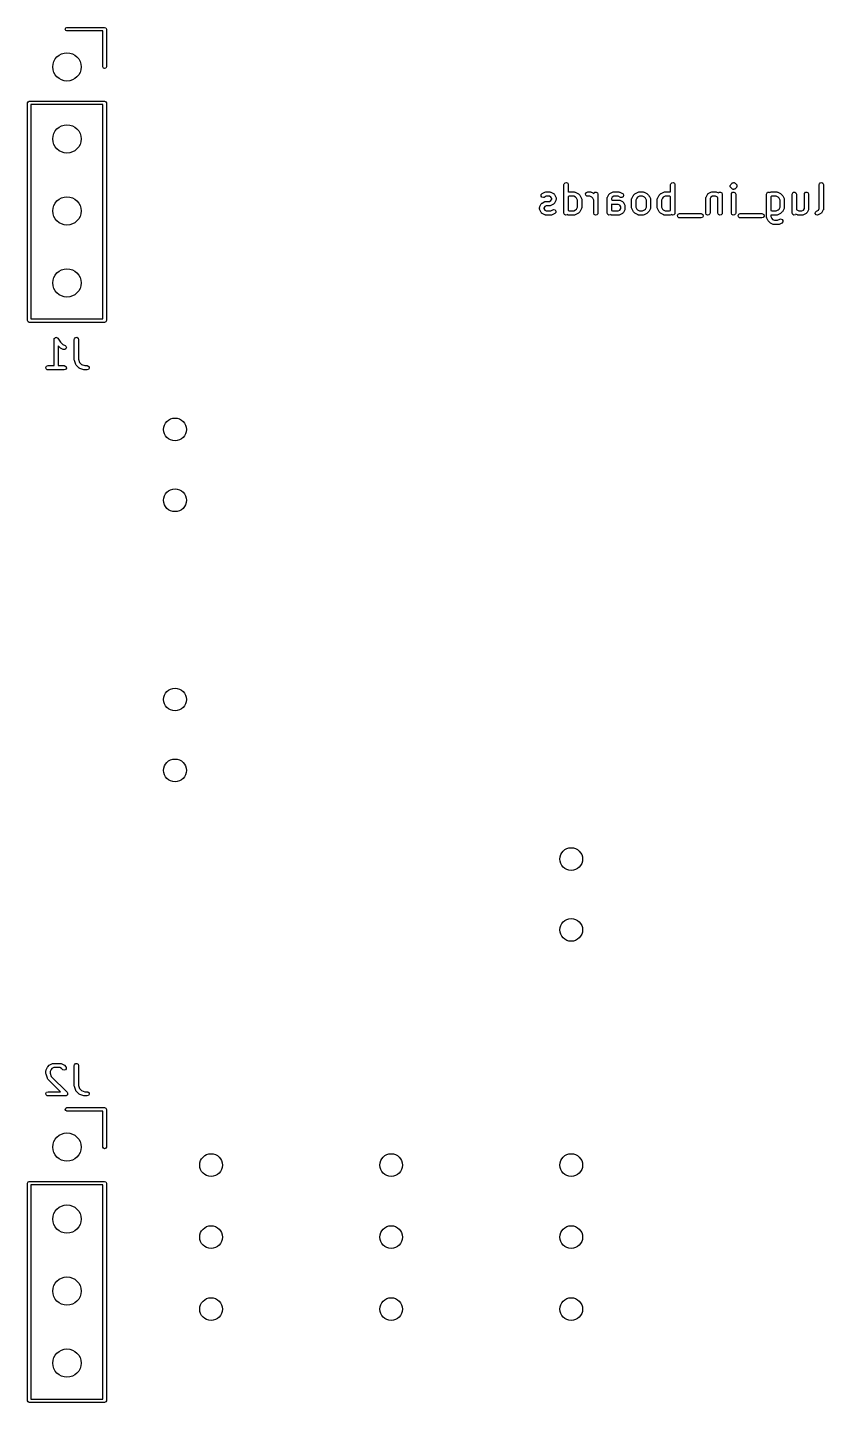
# Model space of a CAD drawing. Extents: x 121.2 to 177.3, y -123.3 to -74.8.
# Drawn here: x 121.17 to 149.23, y -123.31 to -74.81 of the extents above; entities that cross this region are included whole.
import ezdxf

# ---------------------------------------------------------------- set-up
doc = ezdxf.new("R2010")
doc.units = 0
doc.layers.add('BLACK', color=7, linetype='CONTINUOUS')

msp = doc.modelspace()

# ---------------------------------------------------------------- linework, layer by layer
at = {"layer": 'BLACK', "linetype": 'CONTINUOUS'}
for p, q in [((122.495, -74.87), (122.513, -74.8276)), ((122.513, -74.9124), (122.495, -74.87)), ((122.513, -74.8276), (122.555, -74.81)), ((122.555, -74.93), (122.513, -74.9124)), ((122.555, -74.81), (123.885, -74.81)), ((123.825, -74.93), (122.555, -74.93)), ((123.825, -76.2), (123.825, -74.93)), ((123.885, -74.81), (123.927, -74.8276)), ((123.927, -74.8276), (123.945, -74.87)), ((123.945, -74.87), (123.945, -76.2)), ((123.843, -76.2424), (123.825, -76.2)), ((123.885, -76.26), (123.843, -76.2424)), ((123.927, -76.2424), (123.885, -76.26)), ((123.945, -76.2), (123.927, -76.2424)), ((121.165, -77.47), (121.183, -77.4276)), ((121.165, -85.15), (121.165, -77.47)), ((121.183, -77.4276), (121.225, -77.41)), ((121.225, -77.41), (123.885, -77.41)), ((121.285, -77.53), (121.285, -85.09)), ((123.825, -77.53), (121.285, -77.53)), ((123.825, -85.09), (123.825, -77.53)), ((123.885, -77.41), (123.927, -77.4276)), ((123.927, -77.4276), (123.945, -77.47)), ((123.945, -77.47), (123.945, -85.15)), ((140.078, -80.3534), (140.083, -80.3277)), ((140.078, -81.3534), (140.078, -80.3534)), ((140.083, -80.3277), (140.115, -80.2884)), ((140.115, -80.2884), (140.166, -80.2795)), ((140.166, -80.2795), (140.21, -80.3052)), ((140.21, -80.3052), (140.228, -80.3534)), ((140.228, -80.3534), (140.228, -80.6157)), ((143.84, -80.3534), (143.844, -80.3277)), ((143.84, -80.6153), (143.84, -80.3534)), ((143.844, -80.3277), (143.877, -80.2884)), ((143.877, -80.2884), (143.928, -80.2795)), ((143.928, -80.2795), (143.972, -80.3052)), ((143.972, -80.3052), (143.99, -80.3534)), ((143.99, -80.3534), (143.99, -81.3534)), ((145.935, -80.3945), (145.938, -80.3883)), ((145.94, -80.4133), (145.935, -80.3945)), ((145.938, -80.3816), (145.949, -80.3656)), ((145.938, -80.3883), (145.938, -80.3816)), ((145.942, -80.4327), (145.94, -80.4133)), ((145.948, -80.4408), (145.942, -80.4327)), ((145.949, -80.444), (145.948, -80.4408)), ((145.949, -80.3656), (145.957, -80.348)), ((145.951, -80.4459), (145.949, -80.444)), ((145.957, -80.454), (145.951, -80.4459)), ((145.957, -80.348), (146.005, -80.3003)), ((146.005, -80.5017), (145.957, -80.454)), ((146.005, -80.3003), (146.013, -80.2947)), ((146.022, -80.5099), (146.005, -80.5017)), ((146.013, -80.2947), (146.015, -80.2919)), ((146.015, -80.2919), (146.018, -80.2911)), ((146.018, -80.291), (146.02, -80.2884)), ((146.018, -80.2911), (146.018, -80.291)), ((146.02, -80.2884), (146.022, -80.2881)), ((146.022, -80.2881), (146.026, -80.2854)), ((146.038, -80.5211), (146.022, -80.5099)), ((146.026, -80.2854), (146.045, -80.2837)), ((146.045, -80.2837), (146.064, -80.2787)), ((146.064, -80.2787), (146.067, -80.2801)), ((146.067, -80.2801), (146.071, -80.2795)), ((146.071, -80.2795), (146.074, -80.2812)), ((146.074, -80.2812), (146.077, -80.2809)), ((146.077, -80.2809), (146.093, -80.2921)), ((146.093, -80.2921), (146.111, -80.3003)), ((146.103, -80.5073), (146.101, -80.5101)), ((146.111, -80.5017), (146.103, -80.5073)), ((146.111, -80.3003), (146.158, -80.348)), ((146.158, -80.454), (146.111, -80.5017)), ((146.158, -80.348), (146.164, -80.3561)), ((146.167, -80.4364), (146.158, -80.454)), ((146.164, -80.3561), (146.167, -80.358)), ((146.167, -80.358), (146.168, -80.3612)), ((146.178, -80.4204), (146.167, -80.4364)), ((146.168, -80.3612), (146.173, -80.3693)), ((146.173, -80.3693), (146.175, -80.3887)), ((146.175, -80.3887), (146.18, -80.4075)), ((146.18, -80.4075), (146.177, -80.4137)), ((146.177, -80.4137), (146.178, -80.4204)), ((149.078, -80.3534), (149.083, -80.3277)), ((149.078, -81.1928), (149.078, -80.3534)), ((149.083, -80.3277), (149.115, -80.2884)), ((149.115, -80.2884), (149.166, -80.2795)), ((149.166, -80.2795), (149.21, -80.3052)), ((149.21, -80.3052), (149.228, -80.3534)), ((149.228, -80.3534), (149.228, -81.2105)), ((139.272, -80.7557), (139.275, -80.7045)), ((139.302, -80.7969), (139.272, -80.7557)), ((139.275, -80.7045), (139.31, -80.6673)), ((139.352, -80.8088), (139.302, -80.7969)), ((139.31, -80.6673), (139.405, -80.6196)), ((139.31, -81.0006), (139.405, -80.953)), ((139.377, -80.8014), (139.352, -80.8088)), ((139.456, -80.7617), (139.377, -80.8014)), ((139.405, -80.6196), (139.43, -80.6122)), ((139.405, -80.953), (139.43, -80.9455)), ((139.43, -80.6122), (139.434, -80.6132)), ((139.43, -80.9455), (139.434, -80.9466)), ((139.434, -80.6132), (139.439, -80.6117)), ((139.434, -80.9466), (139.439, -80.945)), ((139.439, -80.6117), (139.582, -80.6117)), ((139.439, -80.945), (139.564, -80.945)), ((139.564, -80.7617), (139.456, -80.7617)), ((139.621, -80.7902), (139.564, -80.7617)), ((139.564, -80.945), (139.621, -80.9165)), ((139.582, -80.6117), (139.607, -80.6162)), ((139.607, -80.6162), (139.611, -80.6191)), ((139.611, -80.6191), (139.615, -80.6196)), ((139.615, -80.6196), (139.71, -80.6673)), ((139.649, -80.8473), (139.621, -80.7902)), ((139.621, -80.9165), (139.649, -80.8595)), ((139.649, -80.8595), (139.649, -80.8473)), ((139.71, -80.6673), (139.731, -80.6828)), ((139.731, -80.6828), (139.736, -80.6931)), ((139.736, -80.6931), (139.744, -80.7008)), ((139.744, -80.7008), (139.792, -80.796)), ((139.792, -80.9107), (139.744, -81.006)), ((139.792, -80.796), (139.799, -80.821)), ((139.795, -80.9028), (139.792, -80.9063)), ((139.792, -80.9063), (139.792, -80.9107)), ((139.799, -80.8772), (139.795, -80.9028)), ((139.799, -80.821), (139.798, -80.8254)), ((139.798, -80.8254), (139.799, -80.8296)), ((139.799, -80.8296), (139.799, -80.8772)), ((140.228, -80.6157), (140.24, -80.6122)), ((140.266, -80.7617), (140.228, -80.7807)), ((140.228, -80.7807), (140.228, -81.2594)), ((140.24, -80.6122), (140.244, -80.6132)), ((140.244, -80.6132), (140.248, -80.6117)), ((140.248, -80.6117), (140.439, -80.6117)), ((140.421, -80.7617), (140.266, -80.7617)), ((140.49, -80.796), (140.421, -80.7617)), ((140.439, -80.6117), (140.464, -80.6162)), ((140.464, -80.6162), (140.468, -80.6191)), ((140.468, -80.6191), (140.472, -80.6196)), ((140.472, -80.6196), (140.567, -80.6673)), ((140.52, -80.8264), (140.49, -80.796)), ((140.554, -80.8949), (140.52, -80.8264)), ((140.554, -81.1452), (140.554, -80.8949)), ((140.567, -80.6673), (140.586, -80.6806)), ((140.586, -80.6806), (140.587, -80.6813)), ((140.587, -80.6813), (140.635, -80.7289)), ((140.635, -80.7289), (140.647, -80.7473)), ((140.647, -80.7473), (140.649, -80.7484)), ((140.649, -80.7484), (140.696, -80.8436)), ((140.696, -80.8436), (140.704, -80.8686)), ((140.704, -80.8686), (140.703, -80.873)), ((140.703, -80.873), (140.704, -80.8772)), ((140.704, -80.8772), (140.704, -81.1629)), ((140.841, -80.6737), (140.867, -80.6293)), ((140.85, -80.7242), (140.841, -80.6737)), ((140.889, -80.7572), (140.85, -80.7242)), ((140.867, -80.6293), (140.915, -80.6117)), ((140.915, -80.7617), (140.889, -80.7572)), ((140.915, -80.6117), (141.01, -80.6117)), ((140.992, -80.7617), (140.915, -80.7617)), ((141.061, -80.796), (140.992, -80.7617)), ((141.01, -80.6117), (141.036, -80.6162)), ((141.036, -80.6162), (141.039, -80.6191)), ((141.039, -80.6191), (141.044, -80.6196)), ((141.044, -80.6196), (141.13, -80.6627)), ((141.091, -80.8264), (141.061, -80.796)), ((141.126, -80.8949), (141.091, -80.8264)), ((141.126, -81.3534), (141.126, -80.8949)), ((141.13, -80.6611), (141.163, -80.6218)), ((141.13, -80.6627), (141.13, -80.6611)), ((141.163, -80.6218), (141.214, -80.6129)), ((141.214, -80.6129), (141.258, -80.6385)), ((141.258, -80.6385), (141.276, -80.6867)), ((141.276, -80.6867), (141.276, -81.3534)), ((141.602, -80.8296), (141.606, -80.8039)), ((141.602, -81.3534), (141.602, -80.8296)), ((141.606, -80.8039), (141.609, -80.8005)), ((141.609, -80.8005), (141.61, -80.796)), ((141.61, -80.796), (141.657, -80.7008)), ((141.657, -80.7008), (141.673, -80.6799)), ((141.673, -80.6799), (141.683, -80.6754)), ((141.683, -80.6754), (141.691, -80.6673)), ((141.691, -80.6673), (141.786, -80.6196)), ((141.78, -80.7902), (141.752, -80.8473)), ((141.752, -80.8473), (141.752, -80.8785)), ((141.752, -80.8785), (141.79, -80.8974)), ((141.837, -80.7617), (141.78, -80.7902)), ((141.786, -80.6196), (141.811, -80.6122)), ((141.79, -80.8974), (142.01, -80.8974)), ((141.811, -80.6122), (141.815, -80.6132)), ((141.815, -80.6132), (141.82, -80.6117)), ((141.82, -80.6117), (142.01, -80.6117)), ((141.992, -80.7617), (141.837, -80.7617)), ((142.072, -80.8014), (141.992, -80.7617)), ((142.01, -80.6117), (142.036, -80.6162)), ((142.01, -80.8974), (142.036, -80.902)), ((142.036, -80.6162), (142.039, -80.6191)), ((142.036, -80.902), (142.039, -80.9048)), ((142.039, -80.6191), (142.044, -80.6196)), ((142.039, -80.9048), (142.044, -80.9053)), ((142.044, -80.6196), (142.139, -80.6673)), ((142.044, -80.9053), (142.139, -80.953)), ((142.123, -80.8073), (142.072, -80.8014)), ((142.166, -80.779), (142.123, -80.8073)), ((142.139, -80.6673), (142.16, -80.6828)), ((142.139, -80.953), (142.16, -80.9685)), ((142.16, -80.6828), (142.18, -80.7298)), ((142.16, -80.9685), (142.164, -80.9788)), ((142.164, -80.9788), (142.172, -80.9865)), ((142.18, -80.7298), (142.166, -80.779)), ((142.172, -80.9865), (142.22, -81.0817)), ((142.459, -80.8772), (142.463, -80.8515)), ((142.459, -81.1629), (142.459, -80.8772)), ((142.463, -80.8515), (142.466, -80.8481)), ((142.466, -80.8481), (142.467, -80.8436)), ((142.467, -80.8436), (142.514, -80.7484)), ((142.514, -80.7484), (142.528, -80.7304)), ((142.528, -80.7304), (142.529, -80.7289)), ((142.529, -80.7289), (142.576, -80.6813)), ((142.576, -80.6813), (142.595, -80.6684)), ((142.595, -80.6684), (142.596, -80.6673)), ((142.596, -80.6673), (142.691, -80.6196)), ((142.643, -80.8264), (142.609, -80.8949)), ((142.609, -80.8949), (142.609, -81.1452)), ((142.674, -80.796), (142.643, -80.8264)), ((142.742, -80.7617), (142.674, -80.796)), ((142.691, -80.6196), (142.716, -80.6122)), ((142.716, -80.6122), (142.72, -80.6132)), ((142.72, -80.6132), (142.724, -80.6117)), ((142.724, -80.6117), (142.867, -80.6117)), ((142.85, -80.7617), (142.742, -80.7617)), ((142.918, -80.796), (142.85, -80.7617)), ((142.867, -80.6117), (142.893, -80.6162)), ((142.893, -80.6162), (142.896, -80.6191)), ((142.896, -80.6191), (142.901, -80.6196)), ((142.901, -80.6196), (142.996, -80.6673)), ((142.949, -80.8264), (142.918, -80.796)), ((142.983, -80.8949), (142.949, -80.8264)), ((142.983, -81.1452), (142.983, -80.8949)), ((142.996, -80.6673), (143.014, -80.6806)), ((143.014, -80.6806), (143.016, -80.6813)), ((143.016, -80.6813), (143.063, -80.7289)), ((143.063, -80.7289), (143.076, -80.7473)), ((143.076, -80.7473), (143.077, -80.7484)), ((143.077, -80.7484), (143.125, -80.8436)), ((143.125, -80.8436), (143.132, -80.8686)), ((143.132, -80.8686), (143.131, -80.873)), ((143.131, -80.873), (143.133, -80.8772)), ((143.133, -80.8772), (143.133, -81.1629)), ((143.364, -80.8772), (143.368, -80.8515)), ((143.364, -81.1629), (143.364, -80.8772)), ((143.368, -80.8515), (143.371, -80.8481)), ((143.371, -80.8481), (143.372, -80.8436)), ((143.372, -80.8436), (143.419, -80.7484)), ((143.419, -80.7484), (143.433, -80.7304)), ((143.433, -80.7289), (143.481, -80.6813)), ((143.433, -80.7304), (143.433, -80.7289)), ((143.481, -80.6813), (143.499, -80.6684)), ((143.499, -80.6684), (143.5, -80.6673)), ((143.5, -80.6673), (143.596, -80.6196)), ((143.548, -80.8264), (143.514, -80.8949)), ((143.514, -80.8949), (143.514, -81.1452)), ((143.578, -80.796), (143.548, -80.8264)), ((143.647, -80.7617), (143.578, -80.796)), ((143.596, -80.6196), (143.621, -80.6122)), ((143.621, -80.6122), (143.625, -80.6132)), ((143.625, -80.6132), (143.629, -80.6117)), ((143.629, -80.6117), (143.82, -80.6117)), ((143.802, -80.7617), (143.647, -80.7617)), ((143.84, -80.7807), (143.802, -80.7617)), ((143.82, -80.6117), (143.84, -80.6153)), ((143.84, -81.2594), (143.84, -80.7807)), ((145.078, -80.8296), (145.083, -80.8039)), ((145.078, -81.3534), (145.078, -80.8296)), ((145.083, -80.8039), (145.085, -80.8005)), ((145.085, -80.8005), (145.086, -80.796)), ((145.086, -80.796), (145.134, -80.7008)), ((145.134, -80.7008), (145.149, -80.6799)), ((145.149, -80.6799), (145.159, -80.6754)), ((145.159, -80.6754), (145.167, -80.6673)), ((145.167, -80.6673), (145.262, -80.6196)), ((145.257, -80.7902), (145.228, -80.8473)), ((145.228, -80.8473), (145.228, -81.3534)), ((145.314, -80.7617), (145.257, -80.7902)), ((145.262, -80.6196), (145.287, -80.6122)), ((145.287, -80.6122), (145.292, -80.6132)), ((145.292, -80.6132), (145.296, -80.6117)), ((145.296, -80.6117), (145.439, -80.6117)), ((145.421, -80.7617), (145.314, -80.7617)), ((145.49, -80.796), (145.421, -80.7617)), ((145.439, -80.6117), (145.464, -80.6162)), ((145.464, -80.6162), (145.468, -80.6191)), ((145.468, -80.6191), (145.472, -80.6196)), ((145.472, -80.6196), (145.524, -80.6456)), ((145.507, -80.813), (145.49, -80.796)), ((145.507, -81.3534), (145.507, -80.813)), ((145.524, -80.6456), (145.544, -80.6218)), ((145.544, -80.6218), (145.595, -80.6129)), ((145.595, -80.6129), (145.639, -80.6385)), ((145.639, -80.6385), (145.657, -80.6867)), ((145.657, -80.6867), (145.657, -81.3534)), ((145.983, -80.6867), (145.987, -80.6611)), ((145.983, -81.3534), (145.983, -80.6867)), ((145.987, -80.6611), (146.02, -80.6218)), ((146.02, -80.6218), (146.071, -80.6129)), ((146.042, -80.5208), (146.038, -80.5211)), ((146.045, -80.5225), (146.042, -80.5208)), ((146.048, -80.5219), (146.045, -80.5225)), ((146.051, -80.5233), (146.048, -80.5219)), ((146.07, -80.5183), (146.051, -80.5233)), ((146.089, -80.5166), (146.07, -80.5183)), ((146.071, -80.6129), (146.115, -80.6385)), ((146.093, -80.5139), (146.089, -80.5166)), ((146.095, -80.5136), (146.093, -80.5139)), ((146.097, -80.511), (146.095, -80.5136)), ((146.098, -80.5109), (146.097, -80.511)), ((146.101, -80.5101), (146.098, -80.5109)), ((146.115, -80.6385), (146.133, -80.6867)), ((146.133, -80.6867), (146.133, -81.3534)), ((147.221, -80.6867), (147.225, -80.6611)), ((147.221, -81.4962), (147.221, -80.6867)), ((147.225, -80.6611), (147.258, -80.6218)), ((147.258, -80.6218), (147.309, -80.6129)), ((147.309, -80.6129), (147.338, -80.6295)), ((147.338, -80.6295), (147.358, -80.6196)), ((147.358, -80.6196), (147.383, -80.6122)), ((147.409, -80.7617), (147.371, -80.7807)), ((147.371, -80.7807), (147.371, -81.2594)), ((147.383, -80.6122), (147.387, -80.6132)), ((147.387, -80.6132), (147.391, -80.6117)), ((147.391, -80.6117), (147.582, -80.6117)), ((147.564, -80.7617), (147.409, -80.7617)), ((147.632, -80.796), (147.564, -80.7617)), ((147.582, -80.6117), (147.607, -80.6162)), ((147.607, -80.6162), (147.611, -80.6191)), ((147.611, -80.6191), (147.615, -80.6196)), ((147.615, -80.6196), (147.71, -80.6673)), ((147.663, -80.8264), (147.632, -80.796)), ((147.697, -80.8949), (147.663, -80.8264)), ((147.697, -81.1452), (147.697, -80.8949)), ((147.71, -80.6673), (147.728, -80.6806)), ((147.728, -80.6806), (147.73, -80.6813)), ((147.73, -80.6813), (147.777, -80.7289)), ((147.777, -80.7289), (147.79, -80.7473)), ((147.79, -80.7473), (147.792, -80.7484)), ((147.792, -80.7484), (147.839, -80.8436)), ((147.839, -80.8436), (147.847, -80.8686)), ((147.847, -80.8686), (147.846, -80.873)), ((147.846, -80.873), (147.847, -80.8772)), ((147.847, -80.8772), (147.847, -81.1629)), ((148.126, -80.6867), (148.13, -80.6611)), ((148.126, -81.3534), (148.126, -80.6867)), ((148.13, -80.6611), (148.163, -80.6218)), ((148.163, -80.6218), (148.214, -80.6129)), ((148.214, -80.6129), (148.258, -80.6385)), ((148.258, -80.6385), (148.276, -80.6867)), ((148.276, -80.6867), (148.276, -81.2271)), ((148.554, -80.6867), (148.559, -80.6611)), ((148.554, -81.1928), (148.554, -80.6867)), ((148.559, -80.6611), (148.592, -80.6218)), ((148.592, -80.6218), (148.642, -80.6129)), ((148.642, -80.6129), (148.687, -80.6385)), ((148.687, -80.6385), (148.704, -80.6867)), ((148.704, -80.6867), (148.704, -81.2105)), ((139.221, -81.1629), (139.225, -81.1373)), ((139.221, -81.2105), (139.221, -81.1629)), ((139.222, -81.2147), (139.221, -81.2105)), ((139.221, -81.2191), (139.222, -81.2147)), ((139.229, -81.2441), (139.221, -81.2191)), ((139.225, -81.1373), (139.228, -81.1338)), ((139.228, -81.1338), (139.229, -81.1294)), ((139.229, -81.1294), (139.276, -81.0341)), ((139.276, -81.3393), (139.229, -81.2441)), ((139.276, -81.0341), (139.292, -81.0132)), ((139.285, -81.347), (139.276, -81.3393)), ((139.289, -81.3573), (139.285, -81.347)), ((139.31, -81.3728), (139.289, -81.3573)), ((139.292, -81.0132), (139.302, -81.0087)), ((139.302, -81.0087), (139.31, -81.0006)), ((139.405, -81.4205), (139.31, -81.3728)), ((139.399, -81.1236), (139.371, -81.1806)), ((139.371, -81.1806), (139.371, -81.1928)), ((139.371, -81.1928), (139.399, -81.2499)), ((139.456, -81.095), (139.399, -81.1236)), ((139.399, -81.2499), (139.456, -81.2784)), ((139.41, -81.421), (139.405, -81.4205)), ((139.413, -81.4239), (139.41, -81.421)), ((139.439, -81.4284), (139.413, -81.4239)), ((139.629, -81.4284), (139.439, -81.4284)), ((139.582, -81.095), (139.456, -81.095)), ((139.456, -81.2784), (139.611, -81.2784)), ((139.586, -81.0935), (139.582, -81.095)), ((139.59, -81.0946), (139.586, -81.0935)), ((139.615, -81.0871), (139.59, -81.0946)), ((139.611, -81.2784), (139.691, -81.2387)), ((139.71, -81.0395), (139.615, -81.0871)), ((139.633, -81.4268), (139.629, -81.4284)), ((139.638, -81.4279), (139.633, -81.4268)), ((139.663, -81.4205), (139.638, -81.4279)), ((139.758, -81.3728), (139.663, -81.4205)), ((139.691, -81.2387), (139.716, -81.2313)), ((139.718, -81.0314), (139.71, -81.0395)), ((139.716, -81.2313), (139.766, -81.2432)), ((139.728, -81.0269), (139.718, -81.0314)), ((139.744, -81.006), (139.728, -81.0269)), ((139.793, -81.3356), (139.758, -81.3728)), ((139.766, -81.2432), (139.796, -81.2844)), ((139.796, -81.2844), (139.793, -81.3356)), ((140.096, -81.4016), (140.078, -81.3534)), ((140.14, -81.4272), (140.096, -81.4016)), ((140.19, -81.4183), (140.14, -81.4272)), ((140.196, -81.4113), (140.19, -81.4183)), ((140.215, -81.4205), (140.196, -81.4113)), ((140.219, -81.421), (140.215, -81.4205)), ((140.223, -81.4239), (140.219, -81.421)), ((140.248, -81.4284), (140.223, -81.4239)), ((140.228, -81.2594), (140.266, -81.2784)), ((140.439, -81.4284), (140.248, -81.4284)), ((140.266, -81.2784), (140.421, -81.2784)), ((140.421, -81.2784), (140.49, -81.2441)), ((140.443, -81.4268), (140.439, -81.4284)), ((140.447, -81.4279), (140.443, -81.4268)), ((140.472, -81.4205), (140.447, -81.4279)), ((140.567, -81.3728), (140.472, -81.4205)), ((140.49, -81.2441), (140.52, -81.2137)), ((140.52, -81.2137), (140.554, -81.1452)), ((140.569, -81.3717), (140.567, -81.3728)), ((140.587, -81.3588), (140.569, -81.3717)), ((140.635, -81.3112), (140.587, -81.3588)), ((140.649, -81.2917), (140.635, -81.3097)), ((140.635, -81.3097), (140.635, -81.3112)), ((140.696, -81.1964), (140.649, -81.2917)), ((140.697, -81.192), (140.696, -81.1964)), ((140.7, -81.1886), (140.697, -81.192)), ((140.704, -81.1629), (140.7, -81.1886)), ((141.143, -81.4016), (141.126, -81.3534)), ((141.188, -81.4272), (141.143, -81.4016)), ((141.238, -81.4183), (141.188, -81.4272)), ((141.271, -81.379), (141.238, -81.4183)), ((141.276, -81.3534), (141.271, -81.379)), ((141.619, -81.4016), (141.602, -81.3534)), ((141.664, -81.4272), (141.619, -81.4016)), ((141.714, -81.4183), (141.664, -81.4272)), ((141.72, -81.4113), (141.714, -81.4183)), ((141.739, -81.4205), (141.72, -81.4113)), ((141.743, -81.421), (141.739, -81.4205)), ((141.746, -81.4239), (141.743, -81.421)), ((141.772, -81.4284), (141.746, -81.4239)), ((141.772, -81.0474), (141.752, -81.0439)), ((141.752, -81.0439), (141.752, -81.2594)), ((141.752, -81.2594), (141.79, -81.2784)), ((141.992, -81.0474), (141.772, -81.0474)), ((142.01, -81.4284), (141.772, -81.4284)), ((141.79, -81.2784), (141.992, -81.2784)), ((142.049, -81.0759), (141.992, -81.0474)), ((141.992, -81.2784), (142.049, -81.2499)), ((142.014, -81.4268), (142.01, -81.4284)), ((142.019, -81.4279), (142.014, -81.4268)), ((142.044, -81.4205), (142.019, -81.4279)), ((142.139, -81.3728), (142.044, -81.4205)), ((142.078, -81.133), (142.049, -81.0759)), ((142.049, -81.2499), (142.078, -81.1928)), ((142.078, -81.1928), (142.078, -81.133)), ((142.147, -81.3647), (142.139, -81.3728)), ((142.157, -81.3602), (142.147, -81.3647)), ((142.172, -81.3393), (142.157, -81.3602)), ((142.22, -81.2441), (142.172, -81.3393)), ((142.22, -81.0817), (142.228, -81.1067)), ((142.221, -81.2396), (142.22, -81.2441)), ((142.223, -81.2362), (142.221, -81.2396)), ((142.228, -81.2105), (142.223, -81.2362)), ((142.228, -81.1067), (142.226, -81.1111)), ((142.226, -81.1111), (142.228, -81.1153)), ((142.228, -81.1153), (142.228, -81.2105)), ((142.46, -81.1671), (142.459, -81.1629)), ((142.459, -81.1715), (142.46, -81.1671)), ((142.467, -81.1964), (142.459, -81.1715)), ((142.514, -81.2917), (142.467, -81.1964)), ((142.516, -81.2928), (142.514, -81.2917)), ((142.529, -81.3112), (142.516, -81.2928)), ((142.576, -81.3588), (142.529, -81.3112)), ((142.578, -81.3595), (142.576, -81.3588)), ((142.596, -81.3728), (142.578, -81.3595)), ((142.691, -81.4205), (142.596, -81.3728)), ((142.609, -81.1452), (142.643, -81.2137)), ((142.643, -81.2137), (142.674, -81.2441)), ((142.674, -81.2441), (142.742, -81.2784)), ((142.695, -81.421), (142.691, -81.4205)), ((142.699, -81.4239), (142.695, -81.421)), ((142.724, -81.4284), (142.699, -81.4239)), ((142.867, -81.4284), (142.724, -81.4284)), ((142.742, -81.2784), (142.85, -81.2784)), ((142.85, -81.2784), (142.918, -81.2441)), ((142.871, -81.4268), (142.867, -81.4284)), ((142.876, -81.4279), (142.871, -81.4268)), ((142.901, -81.4205), (142.876, -81.4279)), ((142.996, -81.3728), (142.901, -81.4205)), ((142.918, -81.2441), (142.949, -81.2137)), ((142.949, -81.2137), (142.983, -81.1452)), ((142.997, -81.3717), (142.996, -81.3728)), ((143.016, -81.3588), (142.997, -81.3717)), ((143.063, -81.3112), (143.016, -81.3588)), ((143.064, -81.3097), (143.063, -81.3112)), ((143.077, -81.2917), (143.064, -81.3097)), ((143.125, -81.1964), (143.077, -81.2917)), ((143.128, -81.1886), (143.125, -81.192)), ((143.125, -81.192), (143.125, -81.1964)), ((143.133, -81.1629), (143.128, -81.1886)), ((143.365, -81.1671), (143.364, -81.1629)), ((143.364, -81.1715), (143.365, -81.1671)), ((143.372, -81.1964), (143.364, -81.1715)), ((143.419, -81.2917), (143.372, -81.1964)), ((143.42, -81.2928), (143.419, -81.2917)), ((143.433, -81.3112), (143.42, -81.2928)), ((143.481, -81.3588), (143.433, -81.3112)), ((143.482, -81.3595), (143.481, -81.3588)), ((143.5, -81.3728), (143.482, -81.3595)), ((143.596, -81.4205), (143.5, -81.3728)), ((143.514, -81.1452), (143.548, -81.2137)), ((143.548, -81.2137), (143.578, -81.2441)), ((143.578, -81.2441), (143.647, -81.2784)), ((143.6, -81.421), (143.596, -81.4205)), ((143.604, -81.4239), (143.6, -81.421)), ((143.629, -81.4284), (143.604, -81.4239)), ((143.82, -81.4284), (143.629, -81.4284)), ((143.647, -81.2784), (143.802, -81.2784)), ((143.802, -81.2784), (143.84, -81.2594)), ((143.824, -81.4268), (143.82, -81.4284)), ((143.828, -81.4279), (143.824, -81.4268)), ((143.853, -81.4205), (143.828, -81.4279)), ((143.873, -81.4106), (143.853, -81.4205)), ((143.902, -81.4272), (143.873, -81.4106)), ((143.952, -81.4183), (143.902, -81.4272)), ((143.985, -81.379), (143.952, -81.4183)), ((143.99, -81.3534), (143.985, -81.379)), ((144.079, -81.4356), (144.105, -81.3912)), ((144.088, -81.4861), (144.079, -81.4356)), ((144.105, -81.3912), (144.153, -81.3736)), ((144.153, -81.3736), (144.915, -81.3736)), ((144.915, -81.3736), (144.941, -81.3781)), ((144.941, -81.3781), (144.98, -81.4111)), ((144.989, -81.4616), (144.963, -81.5061)), ((144.98, -81.4111), (144.989, -81.4616)), ((145.096, -81.4016), (145.078, -81.3534)), ((145.14, -81.4272), (145.096, -81.4016)), ((145.19, -81.4183), (145.14, -81.4272)), ((145.223, -81.379), (145.19, -81.4183)), ((145.228, -81.3534), (145.223, -81.379)), ((145.524, -81.4016), (145.507, -81.3534)), ((145.569, -81.4272), (145.524, -81.4016)), ((145.619, -81.4183), (145.569, -81.4272)), ((145.652, -81.379), (145.619, -81.4183)), ((145.657, -81.3534), (145.652, -81.379)), ((146, -81.4016), (145.983, -81.3534)), ((146.045, -81.4272), (146, -81.4016)), ((146.095, -81.4183), (146.045, -81.4272)), ((146.128, -81.379), (146.095, -81.4183)), ((146.133, -81.3534), (146.128, -81.379)), ((146.222, -81.4356), (146.248, -81.3912)), ((146.231, -81.4861), (146.222, -81.4356)), ((146.248, -81.3912), (146.296, -81.3736)), ((146.296, -81.3736), (147.058, -81.3736)), ((147.058, -81.3736), (147.083, -81.3781)), ((147.083, -81.3781), (147.123, -81.4111)), ((147.132, -81.4616), (147.106, -81.5061)), ((147.123, -81.4111), (147.132, -81.4616)), ((147.371, -81.2594), (147.409, -81.2784)), ((147.391, -81.4284), (147.371, -81.4248)), ((147.371, -81.4248), (147.371, -81.4785)), ((147.371, -81.4785), (147.405, -81.547)), ((147.582, -81.4284), (147.391, -81.4284)), ((147.409, -81.2784), (147.564, -81.2784)), ((147.564, -81.2784), (147.632, -81.2441)), ((147.586, -81.4268), (147.582, -81.4284)), ((147.59, -81.4279), (147.586, -81.4268)), ((147.615, -81.4205), (147.59, -81.4279)), ((147.71, -81.3728), (147.615, -81.4205)), ((147.632, -81.2441), (147.663, -81.2137)), ((147.663, -81.2137), (147.697, -81.1452)), ((147.711, -81.3717), (147.71, -81.3728)), ((147.73, -81.3588), (147.711, -81.3717)), ((147.777, -81.3112), (147.73, -81.3588)), ((147.778, -81.3097), (147.777, -81.3112)), ((147.792, -81.2917), (147.778, -81.3097)), ((147.839, -81.1964), (147.792, -81.2917)), ((147.84, -81.192), (147.839, -81.1964)), ((147.843, -81.1886), (147.84, -81.192)), ((147.847, -81.1629), (147.843, -81.1886)), ((148.143, -81.4016), (148.126, -81.3534)), ((148.188, -81.4272), (148.143, -81.4016)), ((148.238, -81.4183), (148.188, -81.4272)), ((148.258, -81.3945), (148.238, -81.4183)), ((148.31, -81.4205), (148.258, -81.3945)), ((148.276, -81.2271), (148.293, -81.2441)), ((148.293, -81.2441), (148.361, -81.2784)), ((148.314, -81.421), (148.31, -81.4205)), ((148.318, -81.4239), (148.314, -81.421)), ((148.343, -81.4284), (148.318, -81.4239)), ((148.486, -81.4284), (148.343, -81.4284)), ((148.361, -81.2784), (148.469, -81.2784)), ((148.469, -81.2784), (148.526, -81.2499)), ((148.491, -81.4268), (148.486, -81.4284)), ((148.495, -81.4279), (148.491, -81.4268)), ((148.52, -81.4205), (148.495, -81.4279)), ((148.615, -81.3728), (148.52, -81.4205)), ((148.526, -81.2499), (148.554, -81.1928)), ((148.623, -81.3647), (148.615, -81.3728)), ((148.633, -81.3602), (148.623, -81.3647)), ((148.649, -81.3393), (148.633, -81.3602)), ((148.696, -81.2441), (148.649, -81.3393)), ((148.697, -81.2396), (148.696, -81.2441)), ((148.7, -81.2362), (148.697, -81.2396)), ((148.704, -81.2105), (148.7, -81.2362)), ((148.938, -81.3748), (148.941, -81.3236)), ((148.969, -81.416), (148.938, -81.3748)), ((148.941, -81.3236), (148.977, -81.2863)), ((149.019, -81.4279), (148.969, -81.416)), ((148.977, -81.2863), (149.049, -81.2499)), ((149.044, -81.4205), (149.019, -81.4279)), ((149.139, -81.3728), (149.044, -81.4205)), ((149.049, -81.2499), (149.078, -81.1928)), ((149.147, -81.3647), (149.139, -81.3728)), ((149.157, -81.3602), (149.147, -81.3647)), ((149.172, -81.3393), (149.157, -81.3602)), ((149.22, -81.2441), (149.172, -81.3393)), ((149.221, -81.2396), (149.22, -81.2441)), ((149.223, -81.2362), (149.221, -81.2396)), ((149.228, -81.2105), (149.223, -81.2362)), ((144.127, -81.5191), (144.088, -81.4861)), ((144.153, -81.5236), (144.127, -81.5191)), ((144.915, -81.5236), (144.153, -81.5236)), ((144.963, -81.5061), (144.915, -81.5236)), ((146.27, -81.5191), (146.231, -81.4861)), ((146.296, -81.5236), (146.27, -81.5191)), ((147.058, -81.5236), (146.296, -81.5236)), ((147.106, -81.5061), (147.058, -81.5236)), ((147.222, -81.5005), (147.221, -81.4962)), ((147.221, -81.5048), (147.222, -81.5005)), ((147.229, -81.5298), (147.221, -81.5048)), ((147.276, -81.625), (147.229, -81.5298)), ((147.278, -81.6261), (147.276, -81.625)), ((147.29, -81.6445), (147.278, -81.6261)), ((147.338, -81.6921), (147.29, -81.6445)), ((147.34, -81.6928), (147.338, -81.6921)), ((147.358, -81.7062), (147.34, -81.6928)), ((147.453, -81.7538), (147.358, -81.7062)), ((147.405, -81.547), (147.436, -81.5775)), ((147.436, -81.5775), (147.504, -81.6117)), ((147.457, -81.7543), (147.453, -81.7538)), ((147.461, -81.7572), (147.457, -81.7543)), ((147.486, -81.7617), (147.461, -81.7572)), ((147.629, -81.7617), (147.486, -81.7617)), ((147.504, -81.6117), (147.611, -81.6117)), ((147.611, -81.6117), (147.691, -81.572)), ((147.633, -81.7602), (147.629, -81.7617)), ((147.638, -81.7612), (147.633, -81.7602)), ((147.663, -81.7538), (147.638, -81.7612)), ((147.758, -81.7062), (147.663, -81.7538)), ((147.691, -81.572), (147.716, -81.5646)), ((147.716, -81.5646), (147.766, -81.5765)), ((147.793, -81.6689), (147.758, -81.7062)), ((147.766, -81.5765), (147.796, -81.6177)), ((147.796, -81.6177), (147.793, -81.6689)), ((121.183, -85.1924), (121.165, -85.15)), ((121.225, -85.21), (121.183, -85.1924)), ((123.885, -85.21), (121.225, -85.21)), ((121.285, -85.09), (123.825, -85.09)), ((123.927, -85.1924), (123.885, -85.21)), ((123.945, -85.15), (123.927, -85.1924)), ((122.099, -85.8124), (122.104, -85.7867)), ((122.099, -86.7374), (122.099, -85.8124)), ((122.104, -85.7867), (122.106, -85.7834)), ((122.106, -85.7834), (122.107, -85.7791)), ((122.107, -85.7791), (122.123, -85.7641)), ((122.123, -85.7641), (122.137, -85.7474)), ((122.137, -85.7474), (122.141, -85.7467)), ((122.141, -85.7467), (122.144, -85.7437)), ((122.144, -85.7437), (122.166, -85.7423)), ((122.166, -85.7423), (122.187, -85.7385)), ((122.187, -85.7385), (122.191, -85.7407)), ((122.191, -85.7407), (122.195, -85.7404)), ((122.195, -85.7404), (122.213, -85.7533)), ((122.213, -85.7533), (122.231, -85.7642)), ((122.231, -85.7642), (122.233, -85.7682)), ((122.233, -85.7682), (122.236, -85.7708)), ((122.236, -85.7708), (122.328, -85.9075)), ((122.813, -85.8124), (122.818, -85.7867)), ((122.813, -86.5267), (122.813, -85.8124)), ((122.818, -85.7867), (122.851, -85.7474)), ((122.851, -85.7474), (122.901, -85.7385)), ((122.901, -85.7385), (122.946, -85.7642)), ((122.946, -85.7642), (122.963, -85.8124)), ((122.963, -85.8124), (122.963, -86.5145)), ((122.311, -86.1035), (122.249, -86.0411)), ((122.249, -86.0411), (122.249, -86.7374)), ((122.313, -86.1042), (122.311, -86.1035)), ((122.331, -86.1176), (122.313, -86.1042)), ((122.328, -85.9075), (122.409, -85.9888)), ((122.426, -86.1652), (122.331, -86.1176)), ((122.409, -85.9888), (122.493, -86.031)), ((122.477, -86.171), (122.426, -86.1652)), ((122.52, -86.1428), (122.477, -86.171)), ((122.493, -86.031), (122.514, -86.0465)), ((122.514, -86.0465), (122.535, -86.0936)), ((122.535, -86.0936), (122.52, -86.1428)), ((121.814, -86.7994), (121.84, -86.7549)), ((121.823, -86.8499), (121.814, -86.7994)), ((121.84, -86.7549), (121.888, -86.7374)), ((121.888, -86.7374), (122.099, -86.7374)), ((122.249, -86.7374), (122.46, -86.7374)), ((122.46, -86.7374), (122.485, -86.7419)), ((122.485, -86.7419), (122.525, -86.7749)), ((122.525, -86.7749), (122.534, -86.8254)), ((122.814, -86.5282), (122.813, -86.5267)), ((122.817, -86.5504), (122.814, -86.5282)), ((122.865, -86.6932), (122.817, -86.5504)), ((122.868, -86.6968), (122.865, -86.6932)), ((122.868, -86.7012), (122.868, -86.6968)), ((122.883, -86.7226), (122.868, -86.7012)), ((122.978, -86.8178), (122.883, -86.7226)), ((122.963, -86.5145), (123.002, -86.629)), ((123.002, -86.629), (123.072, -86.6992)), ((123.072, -86.6992), (123.186, -86.7374)), ((123.186, -86.7374), (123.269, -86.7374)), ((123.269, -86.7374), (123.295, -86.7419)), ((123.295, -86.7419), (123.334, -86.7749)), ((123.334, -86.7749), (123.343, -86.8254)), ((121.863, -86.8829), (121.823, -86.8499)), ((121.888, -86.8874), (121.863, -86.8829)), ((122.46, -86.8874), (121.888, -86.8874)), ((122.508, -86.8698), (122.46, -86.8874)), ((122.534, -86.8254), (122.508, -86.8698)), ((122.982, -86.8197), (122.978, -86.8178)), ((122.985, -86.8235), (122.982, -86.8197)), ((123.007, -86.8359), (122.985, -86.8235)), ((123.15, -86.8835), (123.007, -86.8359)), ((123.152, -86.8835), (123.15, -86.8835)), ((123.174, -86.8874), (123.152, -86.8835)), ((123.269, -86.8874), (123.174, -86.8874)), ((123.317, -86.8698), (123.269, -86.8874)), ((123.343, -86.8254), (123.317, -86.8698)), ((121.821, -111.579), (121.869, -111.484)), ((121.869, -111.484), (121.882, -111.466)), ((121.882, -111.466), (121.883, -111.465)), ((121.883, -111.465), (121.931, -111.417)), ((121.931, -111.417), (121.949, -111.404)), ((121.949, -111.404), (121.95, -111.403)), ((121.95, -111.403), (122.045, -111.355)), ((122.028, -111.532), (121.998, -111.562)), ((122.097, -111.497), (122.028, -111.532)), ((122.045, -111.355), (122.07, -111.348)), ((122.07, -111.348), (122.075, -111.349)), ((122.075, -111.349), (122.079, -111.347)), ((122.079, -111.347), (122.317, -111.347)), ((122.299, -111.497), (122.097, -111.497)), ((122.368, -111.532), (122.299, -111.497)), ((122.317, -111.347), (122.343, -111.352)), ((122.343, -111.352), (122.346, -111.355)), ((122.346, -111.355), (122.35, -111.355)), ((122.35, -111.355), (122.446, -111.403)), ((122.407, -111.571), (122.368, -111.532)), ((122.446, -111.403), (122.464, -111.416)), ((122.464, -111.416), (122.465, -111.417)), ((122.465, -111.417), (122.513, -111.465)), ((122.532, -111.537), (122.503, -111.579)), ((122.513, -111.465), (122.528, -111.486)), ((122.528, -111.486), (122.532, -111.537)), ((122.813, -111.422), (122.818, -111.397)), ((122.813, -112.137), (122.813, -111.422)), ((122.818, -111.397), (122.851, -111.357)), ((122.851, -111.357), (122.901, -111.349)), ((122.901, -111.349), (122.946, -111.374)), ((122.946, -111.374), (122.963, -111.422)), ((122.963, -111.422), (122.963, -112.124)), ((121.813, -111.613), (121.818, -111.587)), ((121.813, -111.708), (121.813, -111.613)), ((121.814, -111.71), (121.813, -111.708)), ((121.817, -111.732), (121.814, -111.71)), ((121.865, -111.875), (121.817, -111.732)), ((121.818, -111.587), (121.821, -111.584)), ((121.821, -111.584), (121.821, -111.579)), ((121.868, -111.878), (121.865, -111.875)), ((121.868, -111.883), (121.868, -111.878)), ((121.883, -111.904), (121.868, -111.883)), ((122.326, -112.347), (121.883, -111.904)), ((121.998, -111.562), (121.963, -111.631)), ((121.963, -111.631), (121.963, -111.696)), ((121.963, -111.696), (122.002, -111.81)), ((122.002, -111.81), (122.56, -112.369)), ((122.453, -111.592), (122.407, -111.571)), ((122.503, -111.579), (122.453, -111.592)), ((121.814, -112.409), (121.84, -112.365)), ((121.823, -112.46), (121.814, -112.409)), ((121.863, -112.493), (121.823, -112.46)), ((121.84, -112.365), (121.888, -112.347)), ((121.888, -112.497), (121.863, -112.493)), ((121.888, -112.347), (122.326, -112.347)), ((122.507, -112.497), (121.888, -112.497)), ((122.529, -112.49), (122.507, -112.497)), ((122.55, -112.484), (122.529, -112.49)), ((122.552, -112.481), (122.55, -112.484)), ((122.556, -112.48), (122.552, -112.481)), ((122.567, -112.46), (122.556, -112.48)), ((122.56, -112.369), (122.57, -112.383)), ((122.58, -112.442), (122.567, -112.46)), ((122.57, -112.383), (122.572, -112.385)), ((122.572, -112.385), (122.573, -112.387)), ((122.573, -112.387), (122.575, -112.391)), ((122.575, -112.391), (122.577, -112.413)), ((122.577, -112.413), (122.581, -112.435)), ((122.581, -112.435), (122.58, -112.438)), ((122.58, -112.438), (122.58, -112.442)), ((122.814, -112.138), (122.813, -112.137)), ((122.817, -112.16), (122.814, -112.138)), ((122.865, -112.303), (122.817, -112.16)), ((122.868, -112.307), (122.865, -112.303)), ((122.868, -112.311), (122.868, -112.307)), ((122.883, -112.333), (122.868, -112.311)), ((122.978, -112.428), (122.883, -112.333)), ((122.963, -112.124), (123.002, -112.239)), ((122.982, -112.43), (122.978, -112.428)), ((122.985, -112.434), (122.982, -112.43)), ((123.007, -112.446), (122.985, -112.434)), ((123.002, -112.239), (123.072, -112.309)), ((123.15, -112.494), (123.007, -112.446)), ((123.072, -112.309), (123.186, -112.347)), ((123.152, -112.493), (123.15, -112.494)), ((123.174, -112.497), (123.152, -112.493)), ((123.269, -112.497), (123.174, -112.497)), ((123.186, -112.347), (123.269, -112.347)), ((123.269, -112.347), (123.295, -112.352)), ((123.317, -112.48), (123.269, -112.497)), ((123.295, -112.352), (123.334, -112.385)), ((123.343, -112.435), (123.317, -112.48)), ((123.334, -112.385), (123.343, -112.435)), ((122.495, -112.97), (122.513, -112.928)), ((122.513, -113.012), (122.495, -112.97)), ((122.513, -112.928), (122.555, -112.91)), ((122.555, -112.91), (123.885, -112.91)), ((123.885, -112.91), (123.927, -112.928)), ((123.927, -112.928), (123.945, -112.97)), ((123.945, -112.97), (123.945, -114.3)), ((122.555, -113.03), (122.513, -113.012)), ((123.825, -113.03), (122.555, -113.03)), ((123.825, -114.3), (123.825, -113.03)), ((123.843, -114.342), (123.825, -114.3)), ((123.885, -114.36), (123.843, -114.342)), ((123.927, -114.342), (123.885, -114.36)), ((123.945, -114.3), (123.927, -114.342)), ((121.165, -115.57), (121.183, -115.528)), ((121.165, -123.25), (121.165, -115.57)), ((121.183, -115.528), (121.225, -115.51)), ((121.225, -115.51), (123.885, -115.51)), ((121.285, -115.63), (121.285, -123.19)), ((123.825, -115.63), (121.285, -115.63)), ((123.825, -123.19), (123.825, -115.63)), ((123.885, -115.51), (123.927, -115.528)), ((123.927, -115.528), (123.945, -115.57)), ((123.945, -115.57), (123.945, -123.25)), ((121.285, -123.19), (123.825, -123.19)), ((121.183, -123.292), (121.165, -123.25)), ((121.225, -123.31), (121.183, -123.292)), ((123.885, -123.31), (121.225, -123.31)), ((123.927, -123.292), (123.885, -123.31)), ((123.945, -123.25), (123.927, -123.292))]:
    msp.add_line(p, q, dxfattribs=at)
at = {"layer": 'BLACK'}
for centre, radius in [((122.555, -76.2), 0.5), ((122.555, -78.74), 0.5), ((122.555, -81.28), 0.5), ((122.555, -83.82), 0.5), ((126.365, -88.9876), 0.4), ((126.365, -91.4876), 0.4), ((126.365, -98.5126), 0.4), ((126.365, -101.013), 0.4), ((140.335, -104.14), 0.4), ((140.335, -106.64), 0.4), ((122.555, -114.3), 0.5), ((127.635, -114.935), 0.4), ((133.985, -114.935), 0.4), ((140.335, -114.935), 0.4), ((122.555, -116.84), 0.5), ((127.635, -117.475), 0.4), ((133.985, -117.475), 0.4), ((140.335, -117.475), 0.4), ((122.555, -119.38), 0.5), ((127.635, -120.015), 0.4), ((133.985, -120.015), 0.4), ((140.335, -120.015), 0.4), ((122.555, -121.92), 0.5)]:
    msp.add_circle(centre, radius, dxfattribs=at)

doc.saveas('drawing.dxf')
